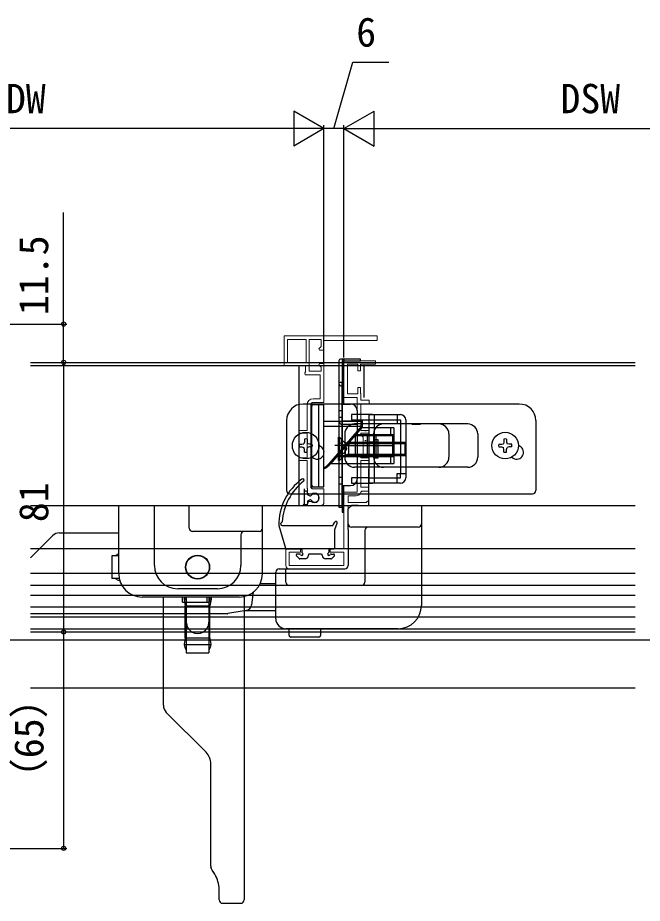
# Model space of a CAD drawing. Units: millimetres, scale not verified. Extents: x -525 to 525, y -783 to 779.
# Drawn here: x -99.1 to 88.7, y -469.8 to -203.7 of the extents above; entities that cross this region are included whole.
import ezdxf
from ezdxf.enums import TextEntityAlignment as Align

# ---------------------------------------------------------------- set-up
doc = ezdxf.new("R2010")
doc.units = ezdxf.units.MM
doc.header["$LTSCALE"] = 4
doc.layers.add('0-3_YKK_11E', color=7, linetype='Continuous', lineweight=18)
for name, color, linetype in [('0-4_YKK_12', 2, 'Continuous'), ('0-5_YKK_13', 4, 'Continuous'), ('0-7_YKK_D', 6, 'Continuous')]:
    doc.layers.add(name, color=color, linetype=linetype)
doc.styles.add('ＭＳ ゴシック', font='')
doc.styles.get('ＭＳ ゴシック').set_extended_font_data('MS Gothic')

msp = doc.modelspace()

# ---------------------------------------------------------------- linework, layer by layer
at = {"layer": '0-3_YKK_11E'}
for p, q in [((-11, -344.598), (-11, -319.998)), ((-0.7, -369.298), (-17.5, -369.298))]:
    msp.add_line(p, q, dxfattribs=at)
for points in [[(9, -299.298), (-19, -299.298), (-19, -308.298), (-12.6, -308.298), (-12.6, -310.132), (-12.8, -310.415), (-12.7, -310.998), (-8.1, -310.998), (-8.1, -318.198), (-10.3, -318.198)], [(-10.3, -319.298), (-7, -319.298), (-7, -307.598), (-8.376, -307.598), (-8.536, -307.986), (-7.8, -308.722), (-7.8, -309.898), (-11.5, -309.898), (-11.5, -300.398), (-7.8, -300.398), (-7.8, -302.474), (-8.536, -303.21), (-8.376, -303.598), (-7, -303.598), (-7, -300.698), (9, -300.698), (9, -299.298)], [(3, -346.298), (3, -317.798), (-1, -317.798), (-1, -306.798), (8.5, -306.798), (8.5, -307.798), (4, -307.798), (4, -309.798), (3.2, -309.798), (3.2, -307.798), (0.1, -307.798), (0.1, -316.698), (3.2, -316.698), (3.2, -314.798), (4, -314.798), (4, -316.498), (4.05, -316.63), (4.1, -316.763), (4.1, -318.598), (6.6, -318.598), (6.6, -319.798), (4.1, -319.798), (4.1, -327.798), (6.6, -327.798), (6.6, -328.598), (4.1, -328.598), (4.1, -329.098), (4.8, -329.798), (4.8, -334.798), (4.1, -335.498), (4.1, -335.998), (6.6, -335.998), (6.6, -336.798), (4.1, -336.798), (4.1, -344.798), (6.5, -344.798), (6.5, -345.998), (4.373, -345.998), (4.078, -346.245)], [(-12.1, -319.998), (-12.1, -327.798), (-14.6, -327.798), (-14.6, -328.598), (-12.1, -328.598), (-12.1, -335.998), (-14.6, -335.998), (-14.6, -336.798), (-12.1, -336.798), (-12.1, -344.998), (-12.05, -345.164), (-12, -345.33), (-12, -346.627), (-11.473, -346.931), (-10.892, -346.873)], [(-7, -349.298), (-7, -345.298), (-10.3, -345.298)], [(-18.5, -368.298), (-18.5, -363.298), (-14.1, -363.298), (-14.1, -364.298), (-17.5, -364.298), (-17.5, -368.298), (-1, -368.298), (-1, -364.298), (-5.1, -364.298), (-5.1, -363.298), (-1, -363.298), (-1, -346.298), (3, -346.298)], [(2.7, -347.398), (0.3, -347.398), (0.3, -349.398), (5.676, -349.398), (6.13, -348.944), (6.5, -349.098), (6.5, -350.298), (0.3, -350.298), (0.3, -368.298)], [(-10.892, -349.123), (-11.473, -349.065), (-12, -349.369), (-12, -350.298), (-8, -350.298)]]:
    msp.add_lwpolyline(points, dxfattribs=at)
msp.add_lwpolyline([(-18, -300.398), (-18, -307.298), (-12.4, -307.298), (-12.4, -300.398)], close=True, dxfattribs=at)
for centre, radius, start, end in [((-10.3, -319.998), 1.8, 90.00001, 179.99999), ((-10.3, -319.998), 0.7, 90.00001, 179.99999), ((-10.3, -344.598), 0.7, 180.00001, 269.99999), ((-9.9, -347.998), 1.5, 228.59038, 131.40962), ((2.7, -345.998), 1.4, 269.99999, 349.83576), ((-8, -349.298), 1, 270.00001, 359.99999), ((-17.5, -368.298), 1, 180.00001, 269.99999), ((-0.7, -368.298), 1, 270.00001, 359.99999)]:
    msp.add_arc(centre, radius, start, end, dxfattribs=at)
at = {"layer": '0-4_YKK_12'}
for p, q in [((-95.25, -307.298), (86.552, -307.298)), ((86.552, -363.298), (-95.25, -363.298)), ((-95.25, -370.598), (86.552, -370.598)), ((-95.25, -374.198), (86.552, -374.198)), ((-95.25, -377.198), (86.552, -377.198)), ((-95.25, -380.698), (86.552, -380.698)), ((-95.25, -383.698), (86.552, -383.698)), ((-95.25, -387.298), (86.552, -387.298)), ((86.552, -388.298), (-95.25, -388.298)), ((408.264, -390.798), (-351.64, -390.798))]:
    msp.add_line(p, q, dxfattribs=at)
at = {"layer": '0-5_YKK_13'}
for p, q in [((86.552, -308.298), (-95.25, -308.298)), ((-14.5, -350.298), (-14.5, -308.298)), ((-2.5, -306.798), (-2.5, -313.798)), ((-2.5, -306.798), (-2.5, -313.798)), ((-1, -306.298), (-2, -306.298)), ((-1, -306.298), (-2, -306.298)), ((4, -306.298), (-1, -306.298)), ((-1, -306.298), (-1, -306.798)), ((-1, -306.298), (-1, -306.798)), ((5, -308.298), (5, -317.798)), ((-2.5, -313.298), (-2.5, -324.898)), ((-2, -314.298), (-2, -314.298)), ((-2, -314.298), (-2, -314.298)), ((51.726, -319.798), (-13.274, -319.798)), ((-11, -319.948), (-7, -319.948)), ((-11, -319.948), (-11, -344.648)), ((-11, -320.948), (-10.7, -320.948)), ((-10.7, -344.148), (-10.7, -320.448)), ((-8.5, -344.648), (-8.5, -319.948)), ((-7, -344.648), (-7, -319.948)), ((-2.5, -321.798), (-1.5, -321.798)), ((-1.5, -319.798), (1, -319.798)), ((3, -321.798), (3, -342.298)), ((-1.5, -323.898), (-2.5, -323.898)), ((6.6, -322.997), (16, -322.997)), ((6.6, -343.599), (6.6, -322.997)), ((8.2, -343.599), (8.2, -322.997)), ((15, -322.997), (15, -325.897)), ((-18.274, -324.798), (-18.274, -345.798)), ((-7, -324.998), (4.3, -324.998)), ((-7, -326.498), (4.3, -326.498)), ((4.3, -326.498), (-5.506, -337.778)), ((4.5, -326.798), (-5.007, -337.734)), ((-2.5, -324.898), (-2.5, -350.798)), ((-1.5, -325.898), (3, -325.898)), ((4.5, -324.798), (1.6, -324.798)), ((1.6, -324.998), (1.6, -324.798)), ((36.226, -325.798), (2.226, -325.798)), ((2.85, -324.998), (2.85, -324.798)), ((4.3, -326.498), (4.3, -324.998)), ((4.5, -326.498), (4.3, -326.498)), ((14, -326.948), (4.37, -326.948)), ((4.5, -324.798), (4.5, -326.798)), ((6.6, -324.597), (15, -324.597)), ((13, -326.948), (13, -328.948)), ((14, -326.948), (14, -337.648)), ((16, -325.897), (16, -340.699)), ((17.6, -324.597), (17.6, -341.999)), ((19.4, -325.897), (22, -325.897)), ((56.726, -324.798), (56.726, -345.798)), ((-11, -329.298), (-10.7, -329.298)), ((-2.599, -336.798), (-2.599, -329.798)), ((-2.599, -329.798), (-2.349, -329.798)), ((-2.349, -336.798), (-2.349, -329.798)), ((-2.349, -329.798), (-1, -331.148)), ((-0.774, -328.798), (-0.774, -335.798)), ((2.327, -329.298), (14, -329.298)), ((2.5, -335.298), (2.5, -329.298)), ((2.631, -328.948), (14, -328.948)), ((6, -329.298), (6, -335.298)), ((7.886, -328.798), (7.886, -335.798)), ((8.566, -329.298), (8.566, -335.298)), ((13.732, -335.298), (13.732, -329.298)), ((30.566, -328.798), (30.566, -335.798)), ((39.226, -328.798), (39.226, -335.798)), ((-12.904, -331.153), (-13.061, -331.741)), ((-12.904, -330.339), (-12.904, -331.153)), ((-11.358, -331.898), (-11.946, -331.741)), ((-10.544, -331.898), (-11.358, -331.898)), ((-8.014, -332.523), (-8.504, -332.24)), ((0.75, -332.264), (-3.722, -332.265)), ((-2.599, -331.248), (-0.784, -332.153)), ((-1.5, -330.348), (-1.8, -330.348)), ((-1, -331.148), (-0.92, -331.228)), ((-0.784, -332.153), (-0.176, -333.298)), ((-0.599, -331.424), (-0.599, -335.173)), ((0.401, -331.677), (-0.549, -331.438)), ((-0.281, -332.298), (14, -332.298)), ((0.401, -331.298), (-0.16, -331.438)), ((0.401, -331.298), (0.401, -335.298)), ((0.401, -331.298), (11, -331.298)), ((0.401, -331.677), (11, -331.677)), ((9.2, -331.298), (6.6, -331.298)), ((6.6, -331.548), (9.2, -331.548)), ((8.2, -330.498), (9.2, -330.498)), ((9.2, -330.498), (9.2, -336.098)), ((11, -331.298), (13.6, -331.298)), ((11, -331.677), (13.6, -331.677)), ((13.6, -331.298), (17.401, -331.298)), ((13.6, -331.677), (17.401, -331.677)), ((17.401, -335.298), (17.401, -331.298)), ((47.096, -331.153), (46.939, -331.741)), ((47.096, -330.339), (47.096, -331.153)), ((48.642, -331.898), (48.054, -331.741)), ((49.456, -331.898), (48.642, -331.898)), ((51.986, -332.523), (51.496, -332.24)), ((-14.463, -332.698), (-13.649, -332.698)), ((-13.649, -332.698), (-13.061, -332.856)), ((-12.904, -333.444), (-13.061, -332.856)), ((-12.904, -334.258), (-12.904, -333.444)), ((-12.104, -333.444), (-11.946, -332.856)), ((-12.104, -334.258), (-12.104, -333.444)), ((0.401, -334.919), (-0.549, -335.158)), ((0.401, -335.298), (-0.16, -335.158)), ((0.401, -334.919), (11, -334.919)), ((6.6, -335.048), (9.2, -335.048)), ((11, -334.919), (13.6, -334.918)), ((13.6, -334.914), (17.401, -334.919)), ((45.537, -332.698), (46.351, -332.698)), ((46.351, -332.698), (46.939, -332.856)), ((47.096, -333.444), (46.939, -332.856)), ((47.096, -334.258), (47.096, -333.444)), ((47.896, -333.444), (48.054, -332.856)), ((47.896, -334.258), (47.896, -333.444)), ((-11, -335.298), (-10.7, -335.298)), ((-10.554, -335.791), (-10.064, -336.074)), ((-4.932, -337.648), (14, -337.648)), ((14, -335.648), (-3.193, -335.648)), ((-2.889, -335.298), (14, -335.298)), ((-2.599, -336.798), (-2.349, -336.798)), ((-2.5, -336.948), (-1.8, -336.248)), ((-2.349, -336.798), (-1, -335.449)), ((-1.5, -336.248), (-1.8, -336.248)), ((-1, -335.449), (-0.92, -335.368)), ((0.401, -335.298), (11, -335.298)), ((9.2, -335.298), (6.6, -335.298)), ((9.2, -336.098), (8.2, -336.098)), ((11, -335.298), (13.6, -335.298)), ((13, -335.648), (13, -337.648)), ((13.6, -335.297), (17.401, -335.298)), ((49.446, -335.791), (49.936, -336.074)), ((36.226, -338.798), (2.226, -338.798)), ((6.5, -350.298), (6.5, -339.298)), ((-1.5, -341.898), (-2.5, -341.898)), ((6.6, -341.999), (15, -341.999)), ((-13, -345.298), (-13, -349.898)), ((-11, -343.648), (-10.7, -343.648)), ((-11, -344.648), (-7, -344.648)), ((-1.5, -343.898), (-2.5, -343.898)), ((-1.5, -344.298), (1, -344.298)), ((16, -343.599), (6.6, -343.599)), ((16, -343.599), (9.1, -343.599)), ((-17.274, -346.798), (55.726, -346.798)), ((-13, -346.248), (-13, -349.748)), ((-12.3, -345.948), (-12.7, -345.948)), ((-12, -346.812), (-12, -346.248)), ((-11.833, -347.081), (-11.256, -347.367)), ((-95.25, -350.298), (86.552, -350.298)), ((-68.7, -370.798), (-68.7, -350.298)), ((-68.7, -350.298), (-25.5, -350.298)), ((-58, -368.298), (-58, -350.298)), ((-47.5, -357.098), (-47.5, -350.298)), ((-25.5, -370.798), (-25.5, -350.298)), ((-12.3, -350.048), (-12.7, -350.048)), ((-12, -349.184), (-12, -349.748)), ((-11.833, -348.915), (-11.256, -348.629)), ((1.1, -350.498), (0.3, -351.298)), ((3.3, -350.298), (1.3, -350.298)), ((7.3, -350.298), (15.3, -350.298)), ((15.3, -350.298), (22.1, -350.298)), ((22.3, -350.498), (22.3, -355.798)), ((0.3, -355.798), (0.3, -351.298)), ((-20.6, -356.298), (-18.564, -363.084)), ((-19.593, -356.298), (-4.501, -356.298)), ((-19.296, -356.298), (-19.296, -356.298)), ((-4.241, -356.149), (-3.745, -355.297)), ((-3.7, -357.498), (-3.024, -355.635)), ((22.3, -355.798), (22.3, -380.298)), ((-86.524, -358.498), (-68.7, -358.498)), ((-26.5, -358.098), (-46.5, -358.098)), ((-32, -359.098), (-32, -368.298)), ((-3.7, -362.998), (-3.7, -357.498)), ((0.3, -357.53), (0.3, -368.298)), ((7.3, -356.798), (1.3, -356.798)), ((5.3, -357.798), (5.3, -373.298)), ((15.3, -356.798), (7.3, -356.798)), ((21.3, -356.798), (15.3, -356.798)), ((-95.25, -365.982), (-88.645, -359.377)), ((-18.277, -363.298), (-14, -363.298)), ((-13.7, -363.598), (-13.7, -364.266)), ((-5.5, -363.598), (-5.5, -364.266)), ((-5.2, -363.298), (-4, -363.298)), ((-70.778, -365.398), (-70.778, -372.198)), ((-68.7, -365.398), (-70.778, -365.398)), ((-69.826, -365.398), (-69.164, -365.016)), ((-14.512, -366.21), (-15.312, -365.41)), ((-14.332, -364.898), (-15.1, -364.898)), ((-12.7, -366.298), (-14.3, -366.298)), ((-11.7, -365.298), (-11.7, -365.198)), ((-7.8, -364.898), (-11.4, -364.898)), ((-7.5, -365.298), (-7.5, -365.198)), ((-4.9, -366.298), (-6.5, -366.298)), ((-4.867, -364.898), (-4.1, -364.898)), ((-4.687, -366.21), (-3.887, -365.41)), ((-20.5, -369.298), (-18.5, -369.298)), ((-18.5, -369.298), (-15.5, -369.298)), ((-18.5, -373.298), (-18.5, -369.298)), ((-15.5, -369.298), (-0.7, -369.298)), ((-68.559, -372.198), (-70.778, -372.198)), ((-69.164, -372.58), (-69.826, -372.198)), ((-21.5, -384.298), (-21.5, -370.298)), ((-18.5, -371.18), (-18.5, -370.798)), ((-26.152, -373.698), (-21.5, -373.698)), ((-15.5, -374.298), (-17.5, -374.298)), ((2.3, -374.298), (-15.5, -374.298)), ((4.3, -374.298), (2.3, -374.298)), ((-39, -375.298), (-51, -375.298)), ((-31, -377.636), (-31, -468.798)), ((-28.274, -376.378), (-28.764, -380.102)), ((-32.5, -377.798), (-61.7, -377.798)), ((-55.3, -410.322), (-55.3, -377.798)), ((-49.55, -379.298), (-49.55, -377.798)), ((-49.55, -379.298), (-41.45, -379.298)), ((-49.05, -377.798), (-49.05, -378.448)), ((-49.05, -378.448), (-48.7, -380.448)), ((-48.4, -378.448), (-49.05, -378.448)), ((-48.9, -377.798), (-48.9, -379.298)), ((-48.7, -380.448), (-41.3, -380.448)), ((-48.7, -390.148), (-48.7, -380.448)), ((-48.4, -377.798), (-48.4, -394.577)), ((-42.1, -379.298), (-42.1, -377.798)), ((-41.6, -377.798), (-41.6, -394.577)), ((-40.95, -378.448), (-41.6, -378.448)), ((-41.45, -377.798), (-41.45, -379.298)), ((-41.3, -390.148), (-41.3, -380.448)), ((-36.087, -382.798), (-95.25, -382.798)), ((-30.4, -381.811), (-35.914, -382.783)), ((-21.5, -381.898), (-31, -381.898)), ((-41.6, -388.298), (-48.4, -388.298)), ((15.3, -387.298), (-18.5, -387.298)), ((-17.5, -389.298), (-17.5, -387.298)), ((-8, -387.298), (-8, -389.298)), ((-48.7, -390.148), (-49.017, -391.962)), ((-41.3, -390.148), (-48.7, -390.148)), ((-41.3, -390.148), (-40.982, -391.962)), ((-15.5, -389.798), (-17, -389.798)), ((-10, -389.798), (-15.5, -389.798)), ((-8.5, -389.798), (-10, -389.798)), ((-40.959, -392.148), (-49.041, -392.148)), ((-48.4, -393.624), (-48.782, -392.962)), ((-41.218, -392.962), (-41.6, -393.624)), ((-48.4, -394.577), (-41.6, -394.577)), ((86.552, -405.142), (-95.25, -405.142)), ((-42.464, -424.4), (-54.421, -412.443)), ((-41, -458.667), (-41, -427.936)), ((-39.788, -461.089), (-40.583, -459.889)), ((-38.5, -468.798), (-38.5, -465.998)), ((-37.5, -469.798), (-32, -469.798))]:
    msp.add_line(p, q, dxfattribs=at)
at = {"layer": '0-5_YKK_13', "color": 5}
for p, q in [((5.3, -327.798), (5.7, -327.798)), ((5.3, -330.798), (5.7, -330.798))]:
    msp.add_line(p, q, dxfattribs=at)
at = {"layer": '0-5_YKK_13'}
for points in [[(-1.5, -306.798), (-1.5, -352.298), (-1, -352.298), (-1, -344.298)], [(-1, -319.798), (-1, -306.798), (4, -306.798), (4, -306.298)], [(-2.5, -350.798), (-1.5, -350.798), (-1.5, -325.898), (-1.5, -313.298), (-2.5, -313.298)], [(7.6, -322.997), (1.3, -322.997), (1.3, -324.597), (6.6, -324.597)], [(-1.5, -324.898), (3, -324.898), (3, -325.898)], [(15, -324.597), (16, -324.597), (16, -325.897)], [(-2.5, -329.648), (-1.8, -330.348), (-1.8, -336.248)], [(-14.463, -331.898), (-13.649, -331.898), (-13.061, -331.741)], [(-12.104, -330.339), (-12.104, -331.153), (-11.946, -331.741)], [(45.537, -331.898), (46.351, -331.898), (46.939, -331.741)], [(47.896, -330.339), (47.896, -331.153), (48.054, -331.741)], [(-10.544, -332.698), (-11.358, -332.698), (-11.946, -332.856)], [(-2.599, -335.348), (-0.784, -334.443), (-0.176, -333.298)], [(49.456, -332.698), (48.642, -332.698), (48.054, -332.856)], [(6.6, -341.999), (1.3, -341.999), (1.3, -343.599), (7.6, -343.599)], [(15, -341.999), (16, -341.999), (16, -340.699)], [(15, -343.599), (15, -340.699), (17.6, -340.699)], [(1.1, -350.498), (1.124, -350.474), (1.149, -350.449), (1.178, -350.42), (1.212, -350.387), (1.248, -350.35), (1.277, -350.321), (1.292, -350.306), (1.298, -350.3), (1.3, -350.298)], [(3.3, -350.298), (4.75, -350.298), (19.3, -350.298)], [(0.3, -357.53), (0.3, -357.359), (0.3, -357.191), (0.3, -357.026), (0.3, -356.868), (0.3, -356.716), (0.3, -356.57), (0.3, -356.43), (0.3, -356.296), (0.3, -356.167), (0.3, -356.042), (0.3, -355.919), (0.3, -355.798)], [(-40.95, -377.798), (-40.95, -378.448), (-41.3, -380.448)], [(-40.583, -459.889), (-40.843, -459.437), (-40.983, -458.93)], [(-38.562, -464.889), (-38.567, -464.838), (-38.595, -464.62), (-38.647, -464.287), (-38.737, -463.835), (-38.879, -463.271)]]:
    msp.add_lwpolyline(points, dxfattribs=at)
for centre, radius in [((-12.504, -332.298), 4), ((47.496, -332.298), 4), ((-45, -368.798), 3.6), ((-45, -368.798), 3.6), ((-45, -368.798), 3.5), ((-45, -368.798), 3.5)]:
    msp.add_circle(centre, radius, dxfattribs=at)
for centre, radius, start, end in [((-2, -306.798), 0.5, 90, 180), ((-2, -306.798), 0.5, 90, 180), ((-1, -306.798), 0.5, 90, 180.00001), ((-1, -306.798), 0.5, 90, 180.00001), ((-2, -313.798), 0.5, 180, 270), ((-2, -314.798), 0.5, 0.00001, 90), ((-13.274, -324.798), 5, 90, 180), ((-10.2, -320.448), 0.5, 90, 180), ((1, -321.798), 2, 0, 90), ((51.726, -324.798), 5, 0, 90), ((16, -324.597), 1.6, 0, 90), ((-10.1, -325.398), 0.9, 180, 228.06542), ((-1.5, -324.898), 1, 180, 270), ((2.226, -328.798), 3, 90, 180), ((10.886, -328.798), 3, 90, 180), ((27.566, -328.798), 3, 0, 90), ((36.226, -328.798), 3, 0, 90), ((-12.504, -332.298), 2, 168.46304, 191.53696), ((-12.504, -332.298), 2, 78.46304, 101.53696), ((-12.504, -332.298), 2, 348.46304, 11.53696), ((-9.039, -334.298), 2.05, 240, 60), ((-0.354, -330.662), 0.8, 225, 284.03624), ((47.496, -332.298), 2, 168.46304, 191.53696), ((47.496, -332.298), 2, 78.46304, 101.53696), ((47.496, -332.298), 2, 348.46304, 11.53696), ((50.961, -334.298), 2.05, 240, 60), ((-12.504, -332.298), 2, 258.46304, 281.53696), ((-0.354, -335.934), 0.8, 75.96376, 135), ((47.496, -332.298), 2, 258.46304, 281.53696), ((-9.535, -333.798), 6, 295.00246, 319), ((-9.279, -334.498), 5, 297.1557, 319), ((2.226, -335.798), 3, 180, 270), ((10.886, -335.798), 3, 180, 270), ((27.566, -335.798), 3, 270, 0), ((36.226, -335.798), 3, 270, 0), ((-10.1, -339.198), 0.9, 131.93458, 180), ((-3.601, -356.097), 17, 126.17704, 180.67587), ((-2.6, -356.341), 17, 128.36574, 176.0424), ((-13.4, -342.698), 0.4, 308.36574, 126.17704), ((1, -342.298), 2, 270, 0), ((16, -341.999), 1.6, 270, 0), ((-17.274, -345.798), 1, 180, 270), ((-10.2, -344.148), 0.5, 180, 270), ((55.726, -345.798), 1, 270, 0), ((-12.7, -346.248), 0.3, 90, 180), ((-12.3, -346.248), 0.3, 0, 90), ((-11.7, -346.812), 0.3, 180, 243.62962), ((-11.123, -347.098), 0.3, 243.62962, 325.77113), ((-9.8, -347.998), 1.3, 214.22887, 145.77113), ((-13.4, -349.898), 0.4, 270, 360), ((-12.7, -349.748), 0.3, 180, 270), ((-12.3, -349.748), 0.3, 270, 0), ((-11.7, -349.184), 0.3, 116.37038, 180), ((-11.123, -348.898), 0.3, 34.22887, 116.37038), ((22.1, -350.498), 0.2, 0, 90), ((-19.593, -355.848), 0.45, 110.76391, 270), ((-19.859, -355.147), 0.3, 290.76391, 356.0424), ((-4.501, -355.998), 0.3, 270, 329.7923), ((-3.4, -355.498), 0.4, 340.0565, 149.7923), ((1.3, -355.798), 1, 180, 270), ((21.3, -355.798), 1, 270, 0), ((-86.524, -361.498), 3, 90, 135), ((-46.5, -357.098), 1, 180, 270), ((-46.5, -357.098), 1, 180, 270), ((-31, -359.098), 1, 90, 180), ((-31, -359.098), 1, 90, 180), ((-26.5, -357.098), 1, 270, 0), ((-26.5, -357.098), 1, 270, 0), ((6.3, -357.798), 1, 90, 180), ((-18.277, -362.998), 0.3, 196.69877, 270), ((-14, -363.598), 0.3, 0, 90), ((-13.4, -364.266), 0.3, 180, 244.62307), ((-5.8, -364.266), 0.3, 295.37693, 0), ((-5.2, -363.598), 0.3, 90, 180), ((-4, -362.998), 0.3, 270, 0), ((-68.164, -366.748), 2, 105.54227, 120), ((-15.1, -365.198), 0.3, 90, 225), ((-14.3, -365.998), 0.3, 225, 270), ((-14.332, -365.198), 0.3, 25.37693, 90), ((-13.7, -364.898), 0.4, 205.37693, 64.62307), ((-12.7, -365.298), 1, 270, 0), ((-11.4, -365.198), 0.3, 89.99958, 180), ((-7.8, -365.198), 0.3, 0, 89.99958), ((-6.5, -365.298), 1, 180, 270), ((-5.5, -364.898), 0.4, 115.37693, 334.62307), ((-4.867, -365.198), 0.3, 90, 154.62307), ((-4.9, -365.998), 0.3, 270, 315), ((-4.1, -365.198), 0.3, 315, 90), ((-51, -368.298), 7, 180, 270), ((-51, -368.298), 7, 180, 270), ((-39, -368.298), 7, 270, 0), ((-39, -368.298), 7, 270, 0), ((-20.5, -370.298), 1, 90, 180), ((-0.7, -368.298), 1, 270, 0), ((-61.7, -370.798), 7, 180, 270), ((-61.7, -370.798), 7, 180, 270), ((-32.5, -370.798), 7, 270, 0), ((-32.5, -370.798), 7, 270, 0), ((-68.164, -370.848), 2, 239.99996, 264.66674), ((-17.5, -373.298), 1, 180, 270), ((4.3, -373.298), 1, 270, 0), ((-30.747, -379.841), 2, 280, 352.5), ((15.3, -380.298), 7, 270, 0), ((-36.087, -381.798), 1, 270, 280), ((-45, -385.298), 3.4, 180.00003, 241.92748), ((-45, -385.298), 3.4, 298.07252, 359.99997), ((-18.5, -384.298), 3, 180, 270), ((-45, -385.298), 3.4, 241.92751, 298.07249), ((-17, -389.298), 0.5, 180, 270), ((-8.5, -389.298), 0.5, 270, 0), ((-47.005, -392.315), 2.043, 170.0526, 175.31118), ((-47.05, -391.962), 2, 185.33326, 210.00004), ((-42.95, -391.962), 2, 329.99996, 354.66674), ((-42.995, -392.315), 2.043, 4.68882, 9.9474), ((-52.3, -410.322), 3, 180, 225), ((-46, -427.936), 5, 0, 45), ((-39, -458.667), 2, 180, 187.55276), ((-48.5, -465.998), 10, 359.99998, 37.65851), ((-48.5, -465.998), 10, 15.82654, 29.40038), ((-37.5, -468.798), 1, 180, 270), ((-32, -468.798), 1, 270, 0)]:
    msp.add_arc(centre, radius, start, end, dxfattribs=at)
at = {"layer": '0-7_YKK_D'}
for p, q in [((-7, -237.075), (-16.093, -231.825)), ((-16.093, -231.825), (-16.093, -242.325)), ((-1, -237.075), (8.093, -231.825)), ((8.093, -242.325), (8.093, -231.825)), ((-7, -307.098), (-7, -236.075)), ((-7, -307.098), (-7, -236.075)), ((-1, -305.798), (-1, -236.075)), ((-1, -305.798), (-1, -236.075)), ((-17.5, -237.075), (-162.5, -237.075)), ((-7, -237.075), (-25.186, -237.075)), ((-7, -237.075), (-16.093, -242.325)), ((-1, -237.075), (-7, -237.075)), ((-1, -237.075), (8.093, -242.325)), ((-1, -237.075), (17.187, -237.075)), ((9.5, -237.075), (154.5, -237.075)), ((-172, -295.798), (-84.29, -295.798)), ((-85.29, -307.298), (-85.29, -388.298)), ((-85.29, -388.298), (-85.29, -453.298)), ((-186.5, -453.298), (-84.29, -453.298))]:
    msp.add_line(p, q, dxfattribs=at)
for points in [[(-4, -237.075), (1.651, -217.075), (12.469, -217.075)], [(-85.29, -307.298), (-85.29, -295.798), (-85.29, -262.248)]]:
    msp.add_lwpolyline(points, dxfattribs=at)
for centre in [(-85.29, -295.798), (-85.29, -307.298), (-85.29, -307.298), (-85.29, -388.298), (-85.29, -388.298), (-85.29, -453.298)]:
    msp.add_circle(centre, 0.637, dxfattribs=at)

# ---------------------------------------------------------------- texts
at = {"layer": '0-7_YKK_D', "style": 'ＭＳ ゴシック'}
for s, p in [('6', (2.696, -215.075)), ('DW', (-102.648, -235.075)), ('DSW', (64.102, -235.075))]:
    msp.add_text(s, height=8.798, dxfattribs=at).set_placement(p, align=Align.BOTTOM_LEFT)
for s, p in [('11.5', (-87.29, -293.089)), ('81', (-87.29, -355.298)), ('（65）', (-88.722, -438.219))]:
    msp.add_text(s, height=8.798, rotation=90, dxfattribs=at).set_placement(p, align=Align.BOTTOM_LEFT)

doc.saveas('drawing.dxf')
